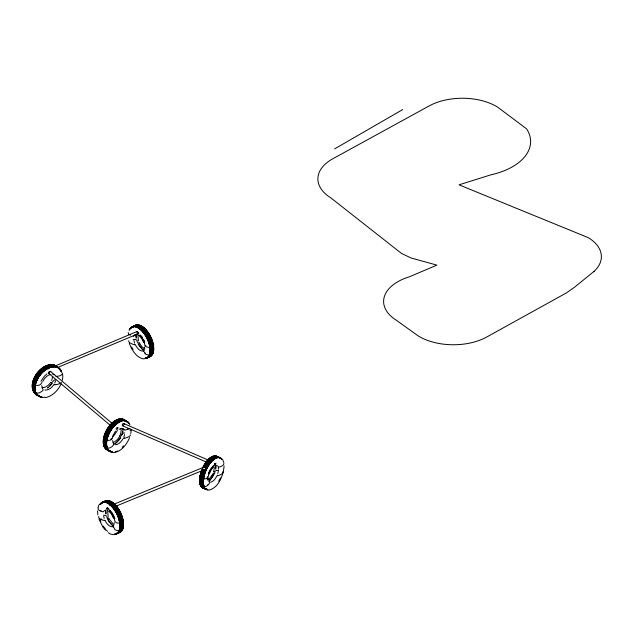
<?xml version="1.0" encoding="UTF-8"?>
<svg xmlns="http://www.w3.org/2000/svg" width="633" height="633" viewBox="0 0 633 633"><rect width="100%" height="100%" fill="white"/><g stroke="black" fill="none" stroke-linecap="round" stroke-linejoin="round"><path stroke-width="0.95" d="M46.518 365.993L46.771 366.831L46.249 366.27M212.688 459.083C213.012 459.297 212.625 458.798 213.234 459.178M46.431 366.554L46.866 365.874L46.288 366.119M120.112 529.022A17.075 8.815 65.2 0 0 109.833 504.018L109.818 504.817L109.889 503.362M119.463 419.679L119.107 419.703A17.075 9.661 -60.3 0 0 104.2 444.58M119.328 420.011C118.79 419.093 119.621 419.283 118.854 419.529M207.632 479.173L207.624 480.091C205.923 478.326 209.65 475.684 208.447 475.011M120.31 528.927A17.075 8.815 65.2 0 0 110.031 503.931L109.881 504.786L109.944 504.129M113.782 422.464L113.536 423.793L114.059 422.852M46.692 366.293L46.518 366.816L46.486 366.198M124.559 424.569C124.361 421.776 121.109 426.397 123.38 425.74M212.728 459.321L212.546 458.878M113.687 422.923L113.726 423.295M134.133 335.925L133.294 336.234M145.155 353.016L145.337 353.483M145.867 345.768L145.883 345.333M122.145 425.352L122.232 424.988M130.097 430.717L130.121 430.305M131.245 429.68L130.809 433.581M215.299 463.965L215.529 463.356M215.6 463.316L215.529 464.108M214.397 467.502L213.622 471.846M215.521 468.57L215.806 465.722M215.774 469.259L216.035 466.687M224.114 465.951C223.227 475.28 218.986 487.624 208.882 490.179M137.828 334.675L138.445 340.807M144.593 346.963L143.833 350.16M122.755 432.331L123.063 428.802L123.039 429.775M107.602 510.467L108.156 516.583M114.344 522.684L113.544 525.896M111.281 438.4L110.989 439.231M52.705 376.358L51.716 380.544M62.366 380.219L62.849 376.382L62.398 372.956M215.631 463.601L214.904 463.593L215.291 463.427M215.038 463.728L215.355 463.688M215.893 463.823L215.465 463.593M107.927 508.03L107.57 508.434M107.143 508.695L107.919 508.196L107.491 508.125M113.26 422.891L113.536 422.464M139.323 328.385C139.846 328.677 139.846 327.301 139.323 328.416M140.107 328.195L139.458 328.844L139.743 328.116M120.602 420.502L120.602 420.083M141.927 327.032C142.156 326.137 142.67 328.298 141.768 327.008M121.251 420.502L120.721 419.98L121.251 420.462M142.654 327.19C141.982 326.644 142.686 328.076 142.006 327.032M112.508 502.816L112.429 503.488L111.891 502.436L112.729 502.412L112.508 503.393M210.219 458.324L210.773 457.904M215.307 463.854L215.497 463.443M48.417 372.829L49.263 371.595L50.561 371.436M217.76 473.595L218.322 471.348M46.249 366.309L46.264 365.89M46.913 365.937C46.146 365.47 46.478 366.76 47.04 366.088M34.57 389.335A17.075 10.975 -53 0 1 48.013 367.631C49.501 367.116 47.467 369.917 48.773 367.781M48.274 368.477L48.86 367.457M210.085 458.126L210.528 458.308L210.093 458.197M199.624 475.454C198.351 478.453 205.693 480.597 207.877 477.369M207.315 477.591L207.363 476.768M121.86 434.618L122.747 431.627M123.957 436.794L124.614 434.594M112.524 503.306L112.492 502.642L112.516 503.52M207.941 484.831L208.099 484.403M113.718 422.622L113.465 423.445M54.826 382.886L55.562 380.75M113.56 422.638L113.647 423.2L113.26 422.852M139.774 328.622L140.051 328.329M113.426 422.947L113.513 423.801L113.473 423.271M48.353 367.67L48.432 368.723L48.63 368.026M113.608 423.77L113.695 423.279M47.997 367.583L48.543 368.723L48.472 367.662M208.486 473.373L210.148 469.654M208.55 473.975L210.947 468.776L214.935 464.242M208.653 474.291L211.327 468.491L213.076 466.086M209.325 473.919L211.327 469.575L214.025 466.402M139.521 328.709L139.497 328.321M114.984 424.3C114.122 423.952 115.341 424.268 114.581 423.469M119.297 419.829L119.218 419.149M119.289 419.497L119.241 420.027L119.463 419.307M121.117 420.763L120.871 421.238L121.14 420.391M121.077 420.454L121.061 421.262L121.022 420.193M121.125 420.605L121.125 420.945M109.944 504.422L109.675 504.003M109.826 504.81L109.976 503.322L109.327 503.591M112.777 502.475C111.724 502.697 112.65 502.539 112.46 503.512M210.219 458.284L210.67 458.213M210.472 458.545L210.314 458.324M40.963 381.24L44.547 376.034L46.945 373.937M114.636 423.754C115.396 423.944 113.6 424.157 115.024 423.572M120.998 420.352L120.958 421.269L120.602 420.462M121.053 420.257L120.642 420.146M109.976 503.322L109.913 503.575M210.631 458.102L210.251 458.134M107.262 508.536L106.89 508.228L107.919 508.259L107.017 507.975L107.048 508.71L107.317 508.228M97.917 507.508L99.017 504.889M109.833 504.351L110 503.852M215.014 463.617L215.449 463.72M46.423 366.333L46.897 366.278M48.741 367.369L48.432 368.279M48.567 368.723L48.575 368.232M214.168 471.783L214.342 471.379M199.767 483.992L199.656 484.506L203.256 485.843M48.298 367.615L48.527 368.01M210.773 458.324L210.362 458.585L210.829 457.873M213.044 459.123L212.712 458.79M138.429 333.662L137.361 331.755L136.538 332.096M112.405 436.58L115.578 431.026M113.505 436.287L117.437 430.456M129.599 437.664C126.663 444.508 121.227 452.152 113.101 452.54M48.614 367.615L48.163 367.623L48.694 367.401M212.751 474.093L208.953 479.339M211.992 476.57L213.123 474.473M214.017 474.782L209.309 481.254M216.882 475.842C215.497 478.477 213.701 481.705 210.48 482.235M218.709 481.254L220.561 477.828M42.775 381.446C44.389 378.099 47.246 375.108 50.98 374.277M60.99 384.223C57.975 390.474 52.61 396.044 45.647 397.595M103.622 436.928C102.135 440.204 112.532 442.752 112.816 436.762M122.478 424.403L122.652 424.118A1.59 1.029 87.1 0 1 122.81 423.849M215.576 463.997L215.742 463.578M120.46 437.561L116.512 442.546L114.241 444.247M120.681 437.688L119.036 440.133L115.071 443.725M122.929 438.962C121.227 441.699 118.608 444.762 115.23 444.746M115.19 423.936L115.024 423.532M119.534 419.663L119.02 419.236L118.814 419.719M111.891 502.475L112.563 502.317M119.716 436.058C121.663 437.886 121.94 431.753 124.654 433.027M212.039 477.519L209.001 481.215M103.662 445.181L103.385 445.64L104.152 445.917M204.285 467.605L204.91 466.877M50.553 382.609C48.551 385.402 45.449 388.005 41.81 387.728M49.952 385.94L52.017 383.392M52.041 383.527L47.546 388.037L48.005 387.72M53.663 384.951C51.661 387.76 48.504 390.403 44.919 390.07M119.02 419.837L118.814 419.307M215.481 464.978L214.919 465.484M214.856 471.363L216.328 470.477L218.583 470.493M114.613 424.205L115.119 423.952M121.022 420.953L120.784 420.423M109.944 504.058L109.833 504.58M112.389 503.401L112.508 502.998M122.209 447.278L123.482 445.901M61.385 382.348C61.654 384.168 50.759 385.742 54.921 384.176M48.393 368.374L48.472 367.749M32.354 382.332C32.781 385.355 40.124 387.531 42.007 382.277M98.439 516.552C98.669 519.013 103.171 520.832 104.975 520.294M134.386 335.276L135.296 334.382M107.839 509.881L106.589 509.802M104.176 510.973L105.798 509.969M33.082 389.833L32.694 390.268L33.399 390.608M122.691 520.84L121.726 521.545M109.802 504.074L109.651 503.362M218.614 466.537C217.879 468.254 224.668 465.492 223.868 463.419M213.78 473.136C211.026 475.233 216.185 473.88 214.69 471.807M203.462 485.93L203.953 486.136M217.475 475.201C215.813 477.322 224.557 473.476 223.14 471.632M204.158 486.223C205.788 488.122 211.169 482.694 209.222 481.911M124.29 429.744L124.97 430.171L129.979 428.375M205.867 466.79L203.731 467.352A17.289 8.079 -67 0 1 217.546 456.717M48.061 367.488L48.741 367.544M55.593 366.103L54.865 366.119L57.548 367.449M151.382 353.23L151.936 352.897M104.334 446.02L104.611 446.36A17.075 9.661 -60.3 0 0 107.42 449.754M104.611 446.36L104.793 446.463A17.075 9.661 -60.3 0 0 105.727 448.101M107.238 447.666L104.793 446.463M107.42 447.768C108.741 449.739 114.977 444.959 113.362 444.042M128.736 340.783C127.273 342.762 137.567 346.322 134.418 343.964M128.143 332.547L128.721 334.248L130.461 335.166M334.612 148.89L402.667 109.596M110.055 503.654L109.477 503.567L109.889 503.401M50.798 382.269C52.033 384.191 53.821 378.985 55.783 379.602M206.58 489.23A17.289 8.079 -67 0 1 204.419 469.615L203.636 469.567M49.429 373.146C47.522 374.056 50.031 370.36 50.941 371.824M114.399 519.345C114.708 525.248 122.422 523.119 123.752 520.682M98.511 507.998C95.512 509.707 104.595 513.213 103.424 511.274M144.617 343.616C143.889 349.274 155.417 347.905 153.487 343.766M205.646 469.203L206.168 468.966M124.266 437.609C120.697 439.698 131.3 436.912 130.366 434.839M106.89 508.465L107.436 508.386M55.957 376.595L60.665 375.598L62.445 373.692M33.549 390.719L33.921 391.004M34.079 391.115L36.034 392.579M36.184 392.697C37.181 394.786 44.619 390.395 43.02 389.453M139.323 328.044L139.94 328.234M120.602 420.122L121.251 420.122M119.075 429.229L122.185 428.327L124.044 429.403M46.502 366.594L46.676 366.183M55.142 366.001L136.522 331.7M58.086 367.267L138.643 333.583M115.246 503.686L205.693 466.402M116.385 506.004L205.013 469.472M126.22 421.151A17.075 9.661 -60.3 0 0 120.895 420.731L121.117 421.048M115.024 423.991L114.984 424.434M120.697 420.083L121.219 420.225M104.16 442.103A17.075 9.661 -60.3 0 1 119.226 419.774L119.289 419.719M204.459 469.646L206.002 468.729L206.611 467.613L205.875 466.79M127.858 428.968L128.546 428.818M113.125 442.507C118.221 440.521 121.876 434.103 121.006 428.715M137.464 334.43L136.617 333.892M133.152 339.486L135.399 339.391L136.957 340.222M123.221 423.509L123.68 423.509M120.784 421.135L121.053 420.605M114.85 423.928L114.905 424.308M112.413 502.958L112.445 503.1M46.502 366.721L46.739 366.349L46.771 366.839M113.449 422.591L113.948 422.67M107.151 508.244L107.254 508.742M103.59 515.104L106.645 515.982M113.813 534.727L111.084 534.26L108.251 532.709M118.925 419.196L119.059 419.655M101.161 510.704L100.117 510.538M101.153 519.052L101.945 519.171M203.723 478.35L204.475 478.477M112.033 526.814C108.686 526.506 106.597 523.325 105.118 520.635M142.354 351.062C139.118 350.848 136.926 347.572 135.422 344.898M144.142 358.958C136.301 358.08 131.886 349.835 129.259 343.268M137.321 331.415L137.772 331.589M216.541 465.279L217.894 466.173M114.7 423.833L114.51 423.635M52.642 374.238L54.129 374.752M205.867 466.394L206.999 467.7M123.831 423.572L207.711 459.827M122.604 425.827L205.575 461.694M201.302 484.474L201.887 484.783M144.965 348.965L141.99 346.837L139.379 343.031M143.897 350.682L143.05 350.975L144.261 351.908L145.313 354.021L148.565 355.153L152.608 353.167M113.584 526.434L112.729 526.727L113.948 527.661L115 529.781L118.252 530.905L122.311 528.935M138.429 333.67L137.788 333.243M138.73 335.308L141.642 338.394L143.786 342.675M113.141 523.95L109.066 518.815M152.806 353.079L153.621 352.842L153.415 352.367M107.863 517.691C110.886 519.258 106.051 518.981 106.866 516.86M122.509 528.848L123.324 528.61L123.126 528.136M105.046 445.79L105.545 446.146M50.26 371.183L111.859 423.145M48.25 372.987L109.849 424.949M144.015 350.642L141.966 348.83L138.817 344.352M143.113 350.073L139.537 346.291L138.049 343.759M108.077 508.505L111.55 512.113M108.559 510.989L111.463 514.083L113.576 518.38M113.655 526.458L109.707 522.257M112.769 525.873L109.2 522.075L107.729 519.543M139.189 342.659C138.516 343.941 136.657 341.709 137.139 340.641M33.581 383.052L33.992 383.448M221.281 458.324L222.832 459.946L223.813 462.565M140.391 335.482L139.885 334.952L142.077 337.579L144.641 342.698M110.237 511.163L109.746 510.617L111.914 513.268L114.075 517.509M141.222 335.838L142.18 337.033M103.203 526.118L105.497 528.998M105.458 530.232L102.855 526.965L98.93 518.997M138.864 333.298L138.548 332.602M141.768 337.294L144.633 343.007M131.585 347.003L133.072 349.535M112.025 512.706L113.655 515.515M111.614 512.967L114.438 518.704M108.077 519.448L109.303 521.552M42.743 388.876L41.786 385.616M113.442 443.717L112.619 440.528M143.826 339.826L144.775 342.089M113.964 516.267L114.897 518.538M100.117 520.002L100.869 521.829M123.261 519.495L123.443 519.946M209.214 481.389L208.55 478.255M133.903 340.443L134.489 342.675M103.63 516.164L104.2 518.403M136.055 334.754L136.34 337.603M135.921 335.719L136.182 338.291M105.806 510.522L106.059 513.371M105.671 511.48L105.901 514.059M97.522 510.934L97.87 514.835M218.369 467.455L218.527 469.259M112.524 503.227L112.516 502.76A17.075 8.815 65.2 0 1 122.794 527.78M105.007 501.162A17.289 8.925 65.2 0 1 121.314 514.21A17.289 8.925 65.2 0 1 118.015 532.796M102.277 502.871A17.289 8.925 65.2 0 1 119.21 513.521A17.289 8.925 65.2 0 1 116.512 533.492M104.144 501.565A17.289 8.925 65.2 0 1 120.444 514.613A17.289 8.925 65.2 0 1 117.145 533.2M103.583 502.27A17.289 8.925 65.2 0 1 120.507 512.92A17.289 8.925 65.2 0 1 117.817 532.891M104.342 501.471A17.289 8.925 65.2 0 1 120.642 514.526A17.289 8.925 65.2 0 1 117.342 533.105M104.437 501.66A17.075 8.815 65.2 0 1 106.668 501.035M109.264 501.486A17.075 8.815 65.2 0 1 110.648 502.119M112.049 502.998A17.075 8.815 65.2 0 1 122.319 528.001M122.034 528.959A17.075 8.815 65.2 0 1 117.271 532.907M104.239 501.755A17.075 8.815 65.2 0 1 108.172 501.304M109.066 501.581A17.075 8.815 65.2 0 1 122.122 528.088M121.837 529.053A17.075 8.815 65.2 0 1 117.073 533.002M104.904 501.447A17.075 8.815 65.2 0 1 111.819 502.309M121.702 530.383A17.075 8.815 65.2 0 1 118.537 532.598M100.584 504.097A17.289 8.925 65.2 0 1 117.358 512.722A17.289 8.925 65.2 0 1 116.132 533.943M101.201 503.599A17.075 8.815 65.2 0 1 107.254 502.42M120.017 529.884A17.075 8.815 65.2 0 1 116.053 533.746M103.606 502.048A17.075 8.815 65.2 0 1 119.415 514.249A17.075 8.815 65.2 0 1 117.24 533.2M107.341 500.727A17.075 8.815 65.2 0 1 119.241 510.245A17.075 8.815 65.2 0 1 122.992 527.693M121.9 530.296A17.075 8.815 65.2 0 1 118.735 532.511M103.052 502.301A17.075 8.815 65.2 0 1 105.284 501.668M106.115 501.7A17.075 8.815 65.2 0 1 120.143 517.96A17.075 8.815 65.2 0 1 115.894 533.548M101.217 503.805A17.289 8.925 65.2 0 1 118.331 513.102A17.289 8.925 65.2 0 1 115.958 533.746M100.497 504.359A17.075 8.815 65.2 0 1 101.589 503.132M102.222 502.681A17.075 8.815 65.2 0 1 104.461 502.056M119.827 529.979A17.075 8.815 65.2 0 1 115.855 533.841M100.386 504.185A17.289 8.925 65.2 0 1 117.501 513.482A17.289 8.925 65.2 0 1 115.127 534.125M99.911 504.406A17.289 8.925 65.2 0 1 117.026 513.703A17.289 8.925 65.2 0 1 114.652 534.347M100.022 504.58A17.075 8.815 65.2 0 1 101.747 502.903M103.986 502.27A17.075 8.815 65.2 0 1 105.687 502.452M109.359 504.24A17.075 8.815 65.2 0 1 119.051 519.258A17.075 8.815 65.2 0 1 117.461 533.073M116.82 533.516A17.075 8.815 65.2 0 1 114.589 534.149M99.832 504.667A17.075 8.815 65.2 0 1 105.489 502.547M109.161 504.327A17.075 8.815 65.2 0 1 119.479 522.098A17.075 8.815 65.2 0 1 114.391 534.236M107.594 531.316A17.289 8.925 65.2 0 1 106.202 529.956M99.713 504.501A17.289 8.925 65.2 0 1 116.828 513.79A17.289 8.925 65.2 0 1 114.454 534.442M129.092 330.473A17.289 8.822 64.7 0 1 145.891 336.123A17.289 8.822 64.7 0 1 145.63 358.571M131.886 327.435A17.289 8.822 64.7 0 1 148.47 337.397A17.289 8.822 64.7 0 1 147.133 357.859M130.754 328.408A17.289 8.822 64.7 0 1 147.837 337.69A17.289 8.822 64.7 0 1 145.709 358.246M130.082 328.725A17.289 8.822 64.7 0 1 147.165 338.006A17.289 8.822 64.7 0 1 145.036 358.563M132.265 326.818A17.289 8.822 64.7 0 1 148.589 339.842A17.289 8.822 64.7 0 1 145.511 358.341M132.368 327.008A17.075 8.712 64.7 0 1 134.576 326.383M137.155 326.842A17.075 8.712 64.7 0 1 148.478 339.874A17.075 8.712 64.7 0 1 149.341 355.857M147.655 357.518A17.075 8.712 64.7 0 1 145.44 358.143M132.558 326.913A17.075 8.712 64.7 0 1 136.467 326.478M137.353 326.747A17.075 8.712 64.7 0 1 148.676 339.779A17.075 8.712 64.7 0 1 149.538 355.762M130.002 328.986A17.075 8.712 64.7 0 1 131.063 327.767M131.696 327.324A17.075 8.712 64.7 0 1 145.432 335.577A17.075 8.712 64.7 0 1 149.095 355.406M148.676 356.173A17.075 8.712 64.7 0 1 145.558 358.373M130.2 328.891A17.075 8.712 64.7 0 1 134.101 326.604M134.924 326.636A17.075 8.712 64.7 0 1 147.07 338.062A17.075 8.712 64.7 0 1 149.293 355.311M148.874 356.078A17.075 8.712 64.7 0 1 144.965 358.365M133.072 326.881A17.289 8.822 64.7 0 1 149.657 336.835A17.289 8.822 64.7 0 1 148.32 357.305M134.378 326.058A17.075 8.712 64.7 0 1 138.287 325.615M139.173 325.884A17.075 8.712 64.7 0 1 152.411 352.312M152.142 353.269A17.075 8.712 64.7 0 1 149.665 356.569M131.996 327.617A17.075 8.712 64.7 0 1 137.1 326.177M137.986 326.446A17.075 8.712 64.7 0 1 150.1 341.551A17.075 8.712 64.7 0 1 148.486 357.123M133.745 326.351A17.075 8.712 64.7 0 1 135.96 325.726M138.54 326.185A17.075 8.712 64.7 0 1 149.863 339.217A17.075 8.712 64.7 0 1 150.725 355.2M149.04 356.862A17.075 8.712 64.7 0 1 146.824 357.487M131.941 327.847A17.289 8.822 64.7 0 1 149.024 337.136A17.289 8.822 64.7 0 1 146.896 357.692M133.381 326.96A17.075 8.712 64.7 0 1 136.791 325.338M140.748 326.422A17.075 8.712 64.7 0 1 152.608 352.217M152.339 353.174A17.075 8.712 64.7 0 1 149.863 356.474M133.27 326.786A17.289 8.822 64.7 0 1 149.855 336.74A17.289 8.822 64.7 0 1 148.518 357.21M134.956 325.544A17.289 8.822 64.7 0 1 151.271 338.568A17.289 8.822 64.7 0 1 148.193 357.075M135.051 325.742A17.075 8.712 64.7 0 1 138.951 325.299M141.222 326.201A17.075 8.712 64.7 0 1 153.083 351.995M150.338 356.252A17.075 8.712 64.7 0 1 148.13 356.877M135.248 325.647A17.075 8.712 64.7 0 1 136.673 325.109M137.456 325.022A17.075 8.712 64.7 0 1 139.149 325.204M140.043 325.481A17.075 8.712 64.7 0 1 153.281 351.901M133.436 327.142A17.289 8.822 64.7 0 1 150.527 336.424A17.289 8.822 64.7 0 1 148.391 356.98M45.062 397.223A17.289 11.109 -53 0 1 38.7 376.888A17.289 11.109 -53 0 1 61.615 371.729M57.967 367.417A17.289 11.109 -53 0 1 60.119 370.115M39.832 396.258A17.289 11.109 -53 0 1 36.651 377.442A17.289 11.109 -53 0 1 56.519 366.539M41.082 396.772A17.289 11.109 -53 0 1 38.328 375.899A17.289 11.109 -53 0 1 59.826 369.189M41.612 397.176A17.289 11.109 -53 0 1 39.855 374.926A17.289 11.109 -53 0 1 61.456 371.611M41.24 396.891A17.289 11.109 -53 0 1 39.832 374.206A17.289 11.109 -53 0 1 61.338 372.093M38.534 395.744A17.075 10.975 -53 0 1 36.398 393.829M34.728 389.453A17.075 10.975 -53 0 1 48.171 367.741M49.928 367.077A17.075 10.975 -53 0 1 51.661 366.657M54.913 366.586A17.075 10.975 -53 0 1 59.834 369.458M58.339 367.963A17.075 10.975 -53 0 1 59.684 369.348M38.384 395.625A17.075 10.975 -53 0 1 36.872 394.446M35.836 393.101A17.075 10.975 -53 0 1 34.91 390.965M49.778 366.958A17.075 10.975 -53 0 1 51.502 366.539M54.755 366.467A17.075 10.975 -53 0 1 56.685 366.998M58.228 367.939A17.075 10.975 -53 0 1 61.448 371.856M41.857 397.097A17.075 10.975 -53 0 1 36.928 394.224M35.59 391.479A17.075 10.975 -53 0 1 35.171 388.978M35.147 388.084A17.075 10.975 -53 0 1 54.667 366.903M41.699 396.986A17.075 10.975 -53 0 1 36.777 394.106M35.44 391.36A17.075 10.975 -53 0 1 39.966 375.013A17.075 10.975 -53 0 1 54.509 366.784M55.285 366.863A17.075 10.975 -53 0 1 57.207 367.393M38.898 395.554A17.289 11.109 -53 0 1 35.994 376.255A17.289 11.109 -53 0 1 56.234 366.175M36.951 394.549A17.075 10.975 -53 0 1 34.815 392.634M33.478 389.888A17.075 10.975 -53 0 1 50.078 365.463M57.84 367.591A17.075 10.975 -53 0 1 59.185 368.968M37.885 395.253A17.075 10.975 -53 0 1 33.992 388.084M33.96 387.198A17.075 10.975 -53 0 1 51.004 366.159M37.331 395.103A17.289 11.109 -53 0 1 37.394 375.203A17.289 11.109 -53 0 1 56.733 366.547M36.674 394.612A17.289 11.109 -53 0 1 36.746 374.704A17.289 11.109 -53 0 1 56.084 366.056M37.64 394.945A17.289 11.109 -53 0 1 35.757 375.377A17.289 11.109 -53 0 1 55.704 365.771M36.421 394.153A17.075 10.975 -53 0 1 34.285 392.238M33.873 391.621A17.075 10.975 -53 0 1 35.598 375.907A17.075 10.975 -53 0 1 49.548 365.059M52.8 364.996A17.075 10.975 -53 0 1 54.723 365.518M36.263 394.035A17.075 10.975 -53 0 1 34.135 392.12M33.715 391.503A17.075 10.975 -53 0 1 32.457 387.744M32.346 385.98A17.075 10.975 -53 0 1 45.9 366.032M46.779 365.668A17.075 10.975 -53 0 1 49.39 364.948M50.229 364.83A17.075 10.975 -53 0 1 54.565 365.407M36.144 394.217A17.289 11.109 -53 0 1 36.216 374.309A17.289 11.109 -53 0 1 55.554 365.66M36.659 394.391A17.075 10.975 -53 0 1 33.557 387.76M33.525 386.866A17.075 10.975 -53 0 1 50.569 365.834M36.793 394.438A17.075 10.975 -53 0 1 34.657 392.515M33.32 389.77A17.075 10.975 -53 0 1 32.987 388.14M32.876 386.375A17.075 10.975 -53 0 1 49.92 365.344M202.639 467.882A17.289 8.079 -67 0 1 217.95 457.39M204.435 488.32A17.289 8.079 -67 0 1 201.595 470.39M205.274 488.921A17.289 8.079 -67 0 1 203.842 469.37M205.005 466.932A17.289 8.079 -67 0 1 218.417 457.081M202.829 469.923A17.289 8.079 -67 0 0 205.345 488.708A17.075 7.984 -67 0 1 203.937 469.409M203.937 467.455A17.289 8.079 -67 0 1 217.752 456.804M203.913 488.344A17.289 8.079 -67 0 1 202.133 469.631M202.845 467.969A17.289 8.079 -67 0 1 217.048 456.504M205.132 488.621A17.289 8.079 -67 0 1 202.623 469.836M203.177 487.869A17.075 7.984 -67 0 1 202.718 469.868M203.81 467.431A17.075 7.984 -67 0 1 217.459 456.907M205.409 488.502A17.075 7.984 -67 0 1 202.924 469.955M204.016 467.518A17.075 7.984 -67 0 1 217.665 456.994M203.779 488.059A17.075 7.984 -67 0 1 202.473 487.568M199.981 483.414A17.075 7.984 -67 0 1 202.022 469.575M202.726 467.937A17.075 7.984 -67 0 1 209.792 458.205M210.441 457.714A17.075 7.984 -67 0 1 212.356 456.607M214.729 456.061A17.075 7.984 -67 0 1 216.755 456.615M203.984 488.146A17.075 7.984 -67 0 1 201.136 486.057M200.756 485.305A17.075 7.984 -67 0 1 202.228 469.662M202.932 468.024A17.075 7.984 -67 0 1 209.998 458.292M210.647 457.801A17.075 7.984 -67 0 1 212.561 456.694M213.376 456.393A17.075 7.984 -67 0 1 216.961 456.702M207.244 489.515A17.289 8.079 -67 0 1 205.139 469.757A17.289 8.079 -67 0 1 220.759 458.577M207.308 489.309A17.075 7.984 -67 0 1 205.907 489.064M205.282 488.763A17.075 7.984 -67 0 1 203.747 487.157M202.797 484.609A17.075 7.984 -67 0 1 215.165 457.801M215.988 457.501A17.075 7.984 -67 0 1 217.538 457.255M218.258 457.319A17.075 7.984 -67 0 1 219.564 457.801M205.084 467.004A17.075 7.984 -67 0 1 218.33 457.279A17.075 7.984 -67 0 0 205.662 467.257M204.617 488.478A17.075 7.984 -67 0 1 203.082 486.88M202.695 486.128A17.075 7.984 -67 0 1 204.514 469.654M205.583 467.178A17.289 8.079 -67 0 1 218.994 457.327M207.513 489.396A17.075 7.984 -67 0 1 206.113 489.151M205.488 488.85A17.075 7.984 -67 0 1 204.404 487.893M203.003 484.696A17.075 7.984 -67 0 1 212.815 459.487M213.456 458.996A17.075 7.984 -67 0 1 215.37 457.888M216.193 457.588A17.075 7.984 -67 0 1 219.77 457.888M207.45 489.602A17.289 8.079 -67 0 1 205.353 469.844A17.289 8.079 -67 0 1 220.964 458.664M207.948 489.807A17.289 8.079 -67 0 1 205.266 471.45A17.289 8.079 -67 0 1 220.355 457.904M207.292 489.546A17.075 7.984 -67 0 1 205.986 489.064M204.443 487.457A17.075 7.984 -67 0 1 205.939 470.105A17.075 7.984 -67 0 1 217.483 457.612M218.243 457.556A17.075 7.984 -67 0 1 219.643 457.801M218.448 457.643A17.075 7.984 -67 0 1 221.566 459.147M207.497 489.633A17.075 7.984 -67 0 1 206.192 489.151M204.649 487.545A17.075 7.984 -67 0 1 213.511 459.787M214.16 459.289A17.075 7.984 -67 0 1 217.689 457.699M208.154 489.895A17.289 8.079 -67 0 1 206.049 470.145A17.289 8.079 -67 0 1 221.669 458.965M108.298 450.205A17.289 9.788 -60.3 0 1 106.795 429.688A17.289 9.788 -60.3 0 1 125.192 420.636M125.935 420.826A17.289 9.788 -60.3 0 1 127.138 422.124M109.683 450.997A17.289 9.788 -60.3 0 1 107.46 431.809A17.289 9.788 -60.3 0 1 125.231 420.344M109.984 450.791A17.289 9.788 -60.3 0 1 106.55 432.149A17.289 9.788 -60.3 0 1 124.654 420.011M108.48 450.308A17.289 9.788 -60.3 0 1 106.977 429.791A17.289 9.788 -60.3 0 1 125.374 420.739M109.802 450.688A17.289 9.788 -60.3 0 1 106.368 432.046A17.289 9.788 -60.3 0 1 124.472 419.908M120.025 419.45A17.075 9.661 -60.3 0 1 121.908 419.355M122.778 419.481A17.075 9.661 -60.3 0 1 124.361 420.098M110.055 450.601A17.075 9.661 -60.3 0 1 107.602 449.857M104.382 444.683A17.075 9.661 -60.3 0 1 104.184 442.989M120.207 419.552A17.075 9.661 -60.3 0 1 123.783 419.837M108.385 450.016A17.075 9.661 -60.3 0 1 106.803 449.398M106.107 448.924A17.075 9.661 -60.3 0 1 104.92 447.65M103.749 444.999A17.075 9.661 -60.3 0 1 103.385 442.538M103.361 441.644A17.075 9.661 -60.3 0 1 115.341 420.676M116.116 420.249A17.075 9.661 -60.3 0 1 118.426 419.323M121.291 418.999A17.075 9.661 -60.3 0 1 123.744 419.742M106.985 449.501A17.075 9.661 -60.3 0 1 105.173 433.858A17.075 9.661 -60.3 0 1 118.608 419.426M121.473 419.109A17.075 9.661 -60.3 0 1 123.926 419.845M110.775 451.614A17.289 9.788 -60.3 0 1 109.651 430.448A17.289 9.788 -60.3 0 1 128.23 422.741M109.28 450.807A17.075 9.661 -60.3 0 1 106.526 447.381M106.225 446.407A17.075 9.661 -60.3 0 1 105.853 443.947M105.838 443.053A17.075 9.661 -60.3 0 1 120.143 420.969M108.188 450.19A17.075 9.661 -60.3 0 1 108.283 430.535A17.075 9.661 -60.3 0 1 125.128 420.534M125.635 420.818A17.075 9.661 -60.3 0 1 126.964 421.887M108.694 450.474A17.075 9.661 -60.3 0 1 107.452 433.47A17.075 9.661 -60.3 0 1 122.264 420.067M123.182 420.083A17.075 9.661 -60.3 0 1 124.875 420.462M110.189 451.282A17.289 9.788 -60.3 0 1 108.686 430.764A17.289 9.788 -60.3 0 1 127.091 421.713M109.462 450.91A17.075 9.661 -60.3 0 1 106.708 447.484M106.407 446.518A17.075 9.661 -60.3 0 1 106.035 444.05M106.02 443.163A17.075 9.661 -60.3 0 1 123.949 420.518M111.835 451.851A17.289 9.788 -60.3 0 1 108.401 433.201A17.289 9.788 -60.3 0 1 126.505 421.072M112.278 452.097A17.289 9.788 -60.3 0 1 109.889 431.453A17.289 9.788 -60.3 0 1 128.847 423.097M124.384 420.763A17.075 9.661 -60.3 0 1 128.721 423.263M112.35 451.907A17.075 9.661 -60.3 0 1 108.014 449.406M106.842 446.763A17.075 9.661 -60.3 0 1 106.479 444.295M106.455 443.409A17.075 9.661 -60.3 0 1 121.52 421.08M127.716 422.084A17.075 9.661 -60.3 0 1 128.903 423.366M110.079 451.266A17.075 9.661 -60.3 0 1 108.196 449.509M107.024 446.866A17.075 9.661 -60.3 0 1 106.661 444.398M106.637 443.511A17.075 9.661 -60.3 0 1 120.175 421.736M124.566 420.866A17.075 9.661 -60.3 0 1 127.019 421.61M112.46 452.199A17.289 9.788 -60.3 0 1 110.854 430.266A17.289 9.788 -60.3 0 1 129.907 424.893M117.691 450.941A17.289 9.788 -60.3 0 1 115.356 451.883M117.952 427.853C116.662 432.157 114.597 426.587 117.952 427.853M594.039 271.422L574.281 287.398L566.274 292.992L486.16 337.318A48.108 27.781 0 0 1 418.16 335.894L396.495 320.338A48.108 27.781 0 0 1 409.187 276.874L436.905 265.132L411.126 258.011L401.441 253.39L330.758 197.812A48.108 27.781 0 0 1 333.211 158.551L429.601 105.687A48.108 27.781 0 0 1 497.601 107.112L526.521 128.792A61.623 35.575 0 0 1 491.105 174.763L459.028 184.828L588.5 237.755A48.108 27.781 0 0 1 594.039 271.422"/></g></svg>
